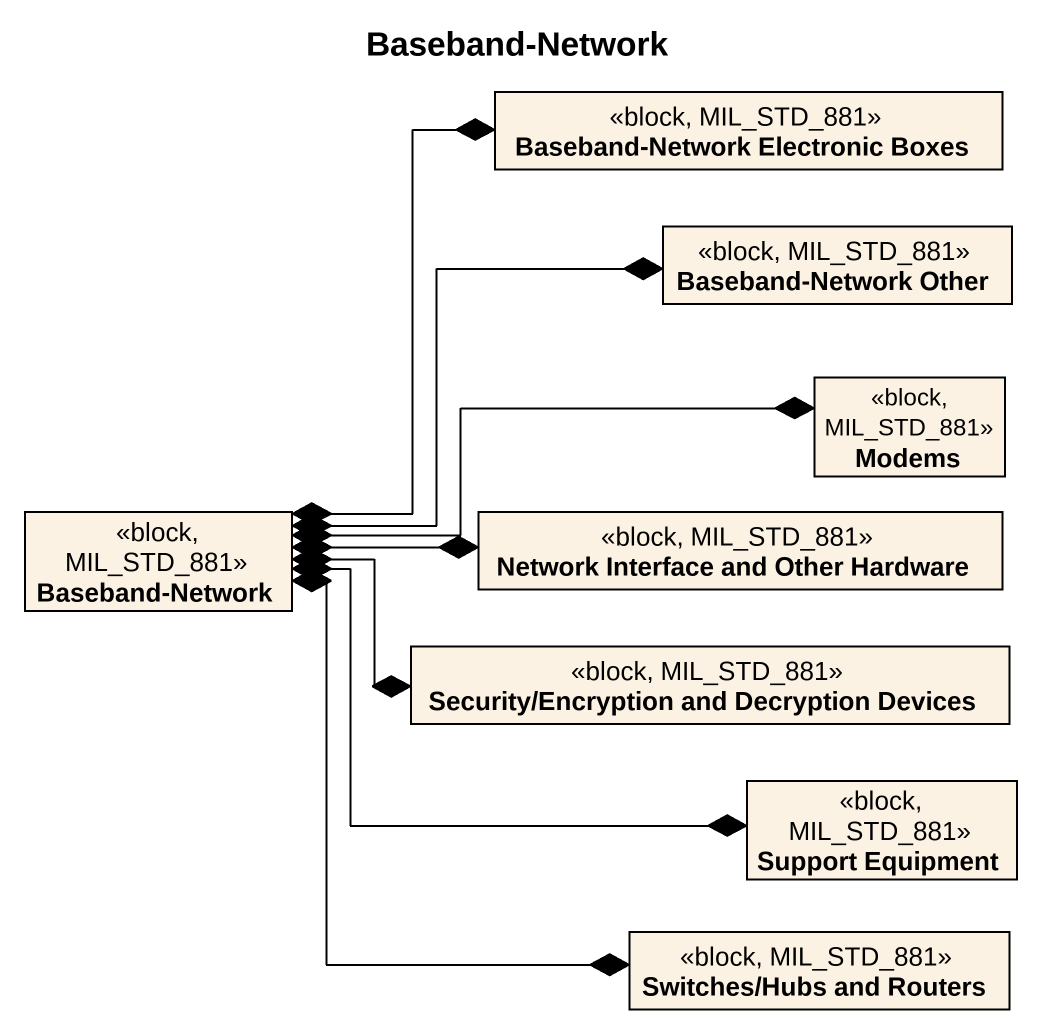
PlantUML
@startuml
title Baseband-Network
hide circle
hide empty members
class "Baseband-Network Electronic Boxes" as Baseband_Network_Electronic <<block, MIL_STD_881>>
class "Baseband-Network Other" as Baseband_Network_Other <<block, MIL_STD_881>>
class Modems <<block, MIL_STD_881>>
class "Baseband-Network" as Baseband_Network <<block, MIL_STD_881>>
class "Network Interface and Other Hardware" as Network_Interface_and_Other <<block, MIL_STD_881>>
class "Security/Encryption and Decryption Devices" as Security_Encryption_and <<block, MIL_STD_881>>
class "Support Equipment" as Support_Equipment <<block, MIL_STD_881>>
class "Switches/Hubs and Routers" as Switches_Hubs_and_Routers <<block, MIL_STD_881>>
Baseband_Network *-up-* Baseband_Network_Electronic
Baseband_Network *-right-* Baseband_Network_Other
Baseband_Network *-right-* Modems
Baseband_Network *-right-* Network_Interface_and_Other
Baseband_Network *-right-* Security_Encryption_and
Baseband_Network *-right-* Support_Equipment
Baseband_Network *--* Switches_Hubs_and_Routers
@enduml
